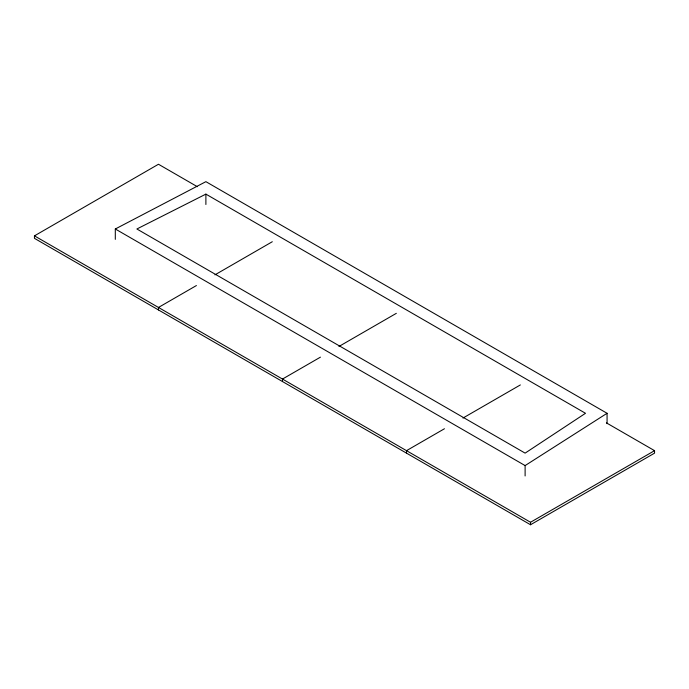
<?xml version="1.0" encoding="UTF-8"?>
<svg xmlns="http://www.w3.org/2000/svg" width="689" height="689" viewBox="0 0 689 689"><rect width="100%" height="100%" fill="white"/><g stroke="black" fill="none" stroke-linecap="round" stroke-linejoin="round"><path stroke-width="1.03" d="M525.113 475.961L525.113 465.583L607.069 413.288L205.89 181.663L115.304 228.989L115.304 239.367M606.423 422.874L654.55 450.658L654.55 453.147L530.53 524.751L34.45 238.342L34.45 235.853L158.47 164.249L197.338 186.693M196.417 285.547L158.47 307.458L158.47 309.947M214.925 274.859L272.31 241.727M320.437 357.152L282.49 379.053L282.49 381.542M338.945 346.464L396.33 313.331M444.457 428.747L406.51 450.658L406.51 453.147M462.965 418.059L520.35 384.936M34.45 235.853L530.53 522.262L654.55 450.658M205.89 194.117L136.878 228.989L525.113 453.129L585.504 413.288L205.89 194.117L205.89 204.495M115.304 228.989L525.113 465.583M607.069 413.288L607.069 423.666M530.53 522.262L530.53 524.751"/></g></svg>
